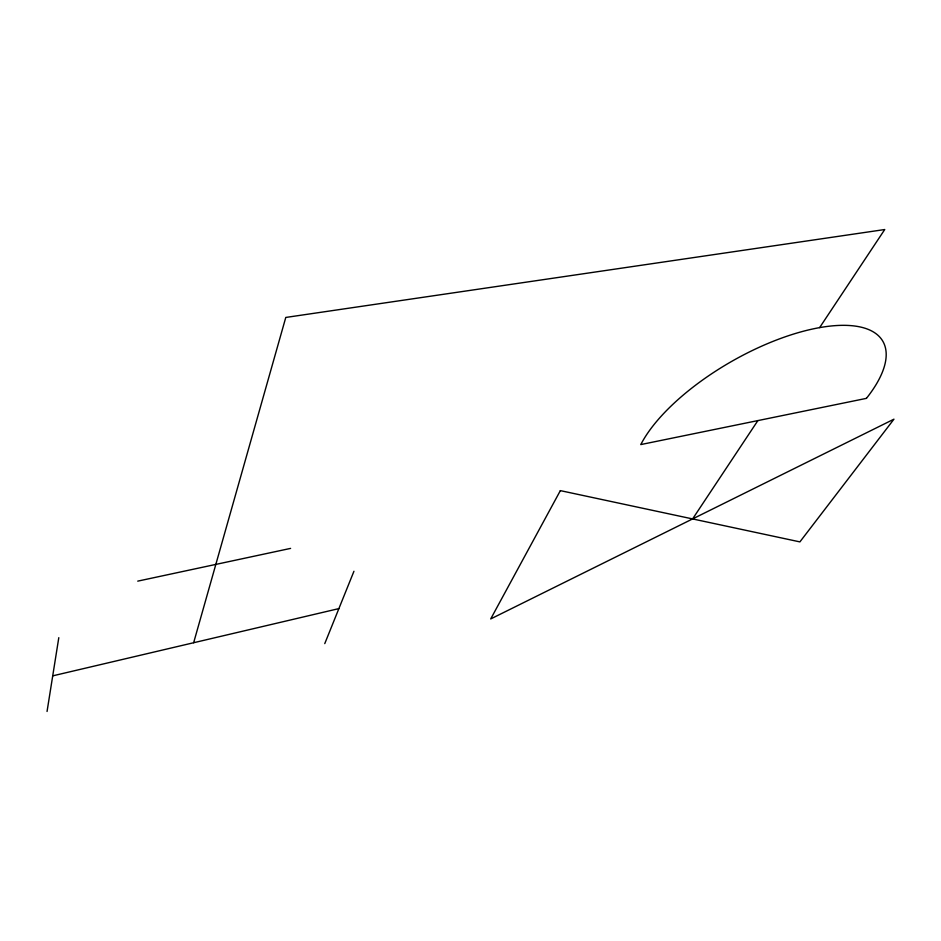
<?xml version="1.0" encoding="UTF-8"?>
<svg xmlns="http://www.w3.org/2000/svg" width="941" height="941" viewBox="0 0 941 941"><rect width="100%" height="100%" fill="white"/><g stroke="black" fill="none" stroke-linecap="round" stroke-linejoin="round"><path stroke-width="1.41" d="M47.05 711.467L58.801 637.669M193.646 642.727L285.782 317.446L884.74 229.533L819.623 327.621M324.763 643.62L353.945 571.269M692.6 518.926L757.881 420.592M52.72 675.85L338.889 608.604M137.739 581.138L290.604 548.391M560.354 490.626L490.708 618.931L893.95 419.18L799.897 541.887L560.354 490.626M866.426 398.361L640.797 444.575A141.503 57.73 -29.8 0 1 814.812 328.538A141.503 57.73 -29.8 0 1 866.426 398.361"/></g></svg>
